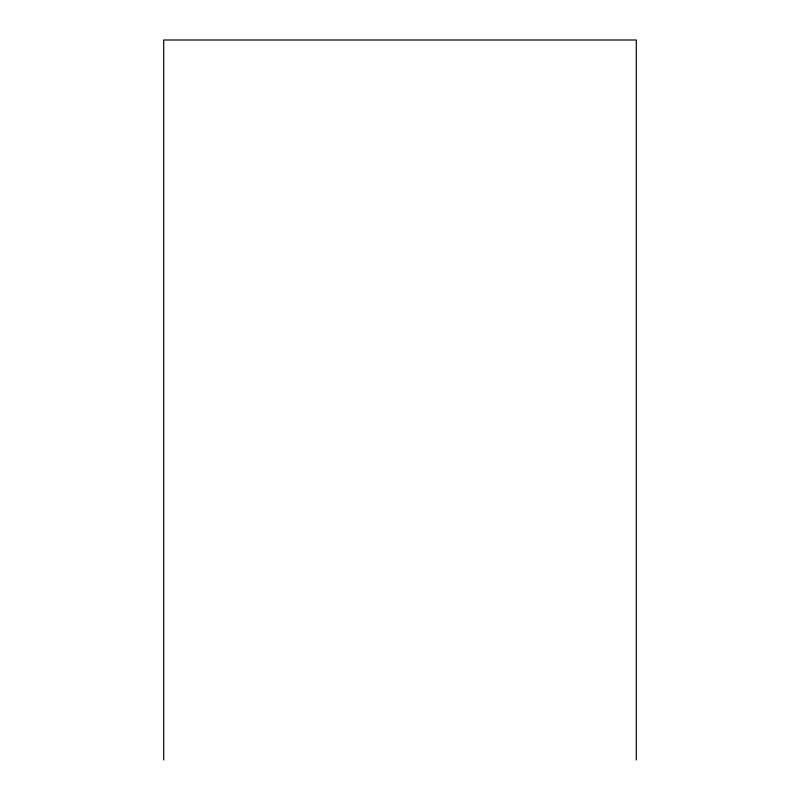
<?xml version="1.0" encoding="UTF-8"?>
<svg xmlns="http://www.w3.org/2000/svg" width="800" height="800" viewBox="0 0 800 800"><rect width="100%" height="100%" fill="white"/><g stroke="black" fill="none" stroke-linecap="round" stroke-linejoin="round"><path stroke-width="1.2" d="M636.31 760L636.31 40L163.69 40L163.69 760"/></g></svg>
